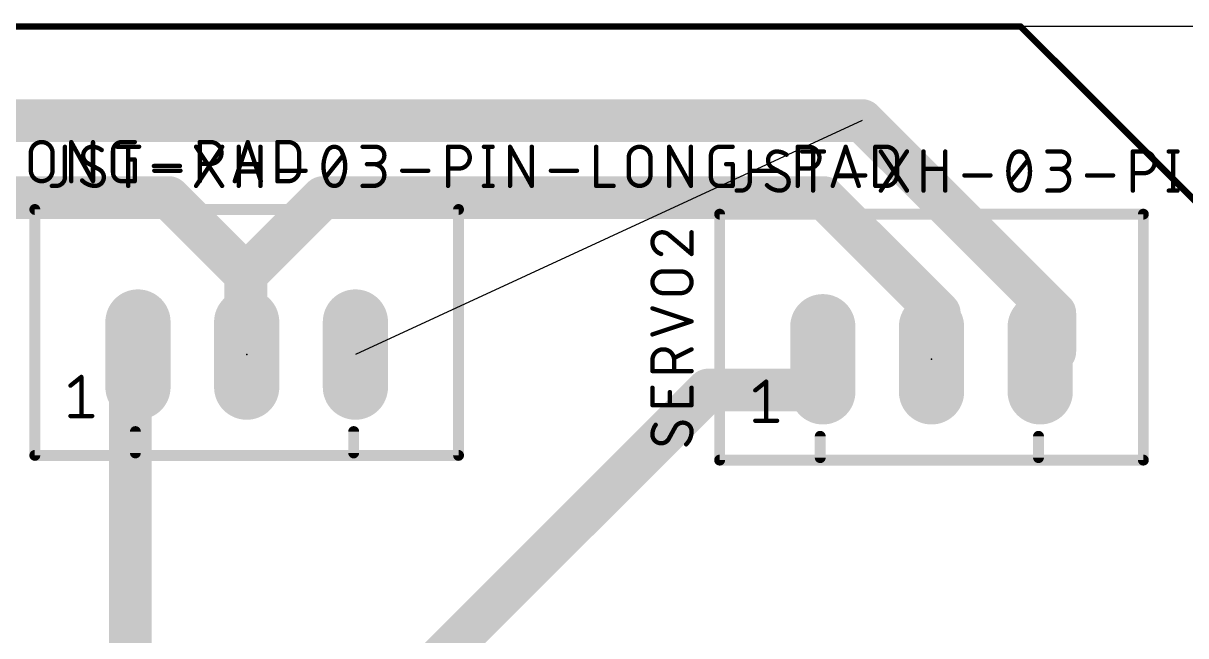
# Model space of a CAD drawing. Extents: x -1 to 132, y 0 to 67.
# Drawn here: x 40.7 to 67.86, y 52.76 to 67.08 of the extents above; entities that cross this region are included whole.
import ezdxf

# ---------------------------------------------------------------- set-up
doc = ezdxf.new("R2010")
doc.units = 0
for name, color, linetype in [('16', 132, 'CONTINUOUS'), ('17', 110, 'CONTINUOUS'), ('19', 53, 'CONTINUOUS'), ('20', 31, 'CONTINUOUS'), ('21', 253, 'CONTINUOUS'), ('23', 53, 'CONTINUOUS'), ('25', 253, 'CONTINUOUS'), ('27', 253, 'CONTINUOUS'), ('51', 253, 'CONTINUOUS')]:
    doc.layers.add(name, color=color, linetype=linetype)

# ---------------------------------------------------------------- blocks, each defined once
blk = doc.blocks.new('LONGP100')
at = {"const_width": 1}
blk.add_lwpolyline([(-0.5, 0), (0.5, 0)], dxfattribs=at)
at = {"const_width": 0.5}
for points in [[(-0.5, 0.25, 1), (-0.5, -0.25)], [(0.5, -0.25, 1), (0.5, 0.25)]]:
    blk.add_lwpolyline(points, format="xyb", dxfattribs=at)

msp = doc.modelspace()

# ---------------------------------------------------------------- linework, layer by layer
at = {"layer": '16'}
for points, const_width in [([(64, 67), (10, 67)], 0.1524), ([(69, 62), (64, 67)], 0.1524), ([(30.6, 64.8), (60.3, 64.8)], 1), ([(60.3, 64.8), (64.8, 60.3)], 1), ([(31.5, 63), (44.1, 63)], 1), ([(44.1, 63), (45.9, 61.2)], 1), ([(45.9, 61.2), (47.7, 63)], 1), ([(47.7, 63), (59.4, 63)], 1), ([(59.4, 63), (62.1, 60.3)], 1), ([(45.9, 61.2), (45.9, 59.4)], 1), ([(62.1, 60.3), (62.1, 59.4)], 1), ([(64.8, 60.3), (64.8, 59.4)], 1), ([(43.2, 58.5), (43.38, 59.33)], 1), ([(45.9, 59.4), (45.92, 59.33)], 1), ([(62.1, 59.4), (61.92, 59.22)], 1), ([(64.8, 59.4), (64.46, 59.22)], 1), ([(59.4, 58.5), (59.38, 59.22)], 1), ([(41.4, 43.2), (56.7, 58.5)], 1), ([(43.2, 47.7), (43.2, 58.5)], 1), ([(56.7, 58.5), (59.4, 58.5)], 1)]:
    msp.add_lwpolyline(points, dxfattribs=dict(at, const_width=const_width))
for points, const_width in [([(64.0269, 67.0269, 1), (63.9731, 66.9731)], 0.0762), ([(64, 66.9619, 1), (64, 67.0381)], 0.0762), ([(60.4768, 64.9768, 1), (60.1232, 64.6232)], 0.5), ([(60.3, 64.55, 1), (60.3, 65.05)], 0.5), ([(44.2768, 63.1768, 1), (43.9232, 62.8232)], 0.5), ([(44.1, 62.75, 1), (44.1, 63.25)], 0.5), ([(47.7, 63.25, 1), (47.7, 62.75)], 0.5), ([(47.8768, 62.8232, 1), (47.5232, 63.1768)], 0.5), ([(59.5768, 63.1768, 1), (59.2232, 62.8232)], 0.5), ([(59.4, 62.75, 1), (59.4, 63.25)], 0.5), ([(46.15, 61.2, 1), (45.65, 61.2)], 0.5), ([(45.7232, 61.3768, 1), (46.0768, 61.0232)], 0.5), ([(45.7232, 61.0232, 1), (46.0768, 61.3768)], 0.5), ([(62.35, 60.3, 1), (61.85, 60.3)], 0.5), ([(61.9232, 60.1232, 1), (62.2768, 60.4768)], 0.5), ([(65.05, 60.3, 1), (64.55, 60.3)], 0.5), ([(64.6232, 60.1232, 1), (64.9768, 60.4768)], 0.5), ([(43.6243, 59.277, 1), (43.1357, 59.383)], 0.5), ([(46.1404, 59.4687, 1), (45.6596, 59.3313)], 0.5), ([(62.2768, 59.2232, 1), (61.9232, 59.5768)], 0.5), ([(64.917, 59.1791, 1), (64.683, 59.6209)], 0.5), ([(45.65, 59.4, 1), (46.15, 59.4)], 0.5), ([(45.6796, 59.2613, 1), (46.1604, 59.3987)], 0.5), ([(59.6299, 59.2269, 1), (59.1301, 59.2131)], 0.5), ([(61.7432, 59.3968, 1), (62.0968, 59.0432)], 0.5), ([(61.85, 59.4, 1), (62.35, 59.4)], 0.5), ([(64.343, 59.4409, 1), (64.577, 58.9991)], 0.5), ([(64.55, 59.4, 1), (65.05, 59.4)], 0.5), ([(43.45, 58.5, 1), (42.95, 58.5)], 0.5), ([(56.7, 58.75, 1), (56.7, 58.25)], 0.5), ([(56.8768, 58.3232, 1), (56.5232, 58.6768)], 0.5), ([(59.4, 58.25, 1), (59.4, 58.75)], 0.5), ([(42.9557, 58.553, 1), (43.4443, 58.447)], 0.5), ([(59.1501, 58.4931, 1), (59.6499, 58.5069)], 0.5)]:
    msp.add_lwpolyline(points, format="xyb", dxfattribs=dict(at, const_width=const_width))
at = {"layer": '19'}
msp.add_line((60.3, 64.8), (48.46, 59.33), dxfattribs=at)
at = {"layer": '20'}
msp.add_line((132, 67), (0, 67), dxfattribs=at)
at = {"layer": '21', "const_width": 0.254}
for points in [[(50.87, 62.7225), (40.97, 62.7225)], [(40.97, 62.7225), (40.97, 56.9725)], [(50.87, 56.9725), (50.87, 62.7225)], [(66.87, 62.6125), (56.97, 62.6125)], [(56.97, 62.6125), (56.97, 56.8625)], [(66.87, 56.8625), (66.87, 62.6125)], [(43.32, 57.03), (43.32, 57.53)], [(48.42, 57.03), (48.42, 57.53)], [(59.32, 56.92), (59.32, 57.42)], [(64.42, 56.92), (64.42, 57.42)], [(40.97, 56.9725), (50.87, 56.9725)], [(56.97, 56.8625), (66.87, 56.8625)]]:
    msp.add_lwpolyline(points, dxfattribs=at)
at = {"layer": '21', "const_width": 0.127}
for points in [[(40.97, 62.786, 1), (40.97, 62.659)], [(41.0335, 62.7225, 1), (40.9065, 62.7225)], [(50.9335, 62.7225, 1), (50.8065, 62.7225)], [(50.87, 62.659, 1), (50.87, 62.786)], [(56.97, 62.676, 1), (56.97, 62.549)], [(57.0335, 62.6125, 1), (56.9065, 62.6125)], [(66.9335, 62.6125, 1), (66.8065, 62.6125)], [(66.87, 62.549, 1), (66.87, 62.676)], [(43.3835, 57.53, 1), (43.2565, 57.53)], [(48.4835, 57.53, 1), (48.3565, 57.53)], [(59.3835, 57.42, 1), (59.2565, 57.42)], [(64.4835, 57.42, 1), (64.3565, 57.42)], [(40.97, 57.036, 1), (40.97, 56.909)], [(43.2565, 57.03, 1), (43.3835, 57.03)], [(48.3565, 57.03, 1), (48.4835, 57.03)], [(50.87, 56.909, 1), (50.87, 57.036)], [(40.9065, 56.9725, 1), (41.0335, 56.9725)], [(50.8065, 56.9725, 1), (50.9335, 56.9725)], [(56.97, 56.926, 1), (56.97, 56.799)], [(56.9065, 56.8625, 1), (57.0335, 56.8625)], [(59.2565, 56.92, 1), (59.3835, 56.92)], [(64.3565, 56.92, 1), (64.4835, 56.92)], [(66.8065, 56.8625, 1), (66.9335, 56.8625)], [(66.87, 56.799, 1), (66.87, 56.926)]]:
    msp.add_lwpolyline(points, format="xyb", dxfattribs=at)
at = {"layer": '23'}
for p in [(45.92, 59.33), (61.92, 59.22)]:
    msp.add_point(p, dxfattribs=at)
at = {"layer": '25'}
for points, const_width in [([(55.6284, 62.1889, 0.4142), (55.3998, 61.9603)], 0.1016), ([(55.8062, 62.1127, 0.2053), (55.6284, 62.1889)], 0.1016), ([(55.6284, 62.2143, 1), (55.6284, 62.1635)], 0.0508), ([(55.6284, 62.1635, 1), (55.6284, 62.2143)], 0.0508), ([(56.3396, 62.1889, 1), (56.2888, 62.1889)], 0.0508), ([(55.3998, 61.9603, 0.3252), (55.603, 61.6809)], 0.1016), ([(55.4252, 61.9603, 1), (55.3744, 61.9603)], 0.0508), ([(55.3744, 61.9603, 1), (55.4252, 61.9603)], 0.0508), ([(55.8227, 62.132, 1), (55.7897, 62.0933)], 0.0508), ([(55.7878, 62.0951, 1), (55.8246, 62.1302)], 0.0508), ([(55.5952, 61.6567, 1), (55.6108, 61.705)], 0.0508), ([(56.2888, 61.6809, 1), (56.3396, 61.6809)], 0.0508), ([(56.2977, 61.6615, 1), (56.3307, 61.7002)], 0.0508), ([(55.6538, 61.2745, 1), (55.6538, 60.7665)], 0.1016), ([(55.6538, 61.2999, 1), (55.6538, 61.2491)], 0.0508), ([(55.6538, 61.2491, 1), (55.6538, 61.2999)], 0.0508), ([(56.0602, 60.7665, 1), (56.0602, 61.2745)], 0.1016), ([(56.0602, 61.2999, 1), (56.0602, 61.2491)], 0.0508), ([(56.0602, 61.2491, 1), (56.0602, 61.2999)], 0.0508), ([(55.6538, 60.7919, 1), (55.6538, 60.7411)], 0.0508), ([(55.6538, 60.7411, 1), (55.6538, 60.7919)], 0.0508), ([(56.0602, 60.7919, 1), (56.0602, 60.7411)], 0.0508), ([(56.0602, 60.7411, 1), (56.0602, 60.7919)], 0.0508), ([(55.4078, 60.435, 1), (55.3918, 60.3868)], 0.0508), ([(56.3222, 60.082, 1), (56.3062, 60.1302)], 0.0508), ([(56.3062, 60.082, 1), (56.3222, 60.1302)], 0.0508), ([(55.3918, 59.8254, 1), (55.4078, 59.7772)], 0.0508), ([(55.9078, 59.1983, 1), (55.3998, 59.1983)], 0.1016), ([(56.3256, 59.4296, 1), (56.3028, 59.475)], 0.0508), ([(55.4252, 59.1983, 1), (55.3744, 59.1983)], 0.0508), ([(55.3744, 59.1983, 1), (55.4252, 59.1983)], 0.0508), ([(55.8964, 59.2718, 1), (55.9192, 59.2264)], 0.0508), ([(55.9332, 59.1983, 1), (55.8824, 59.1983)], 0.0508), ([(55.8824, 59.1983, 1), (55.9332, 59.1983)], 0.0508), ([(55.3998, 58.9697, 1), (55.3998, 58.9189)], 0.0508), ([(55.3744, 58.9443, 1), (55.4252, 58.9443)], 0.0508), ([(55.8824, 58.9443, 1), (55.9332, 58.9443)], 0.0508), ([(56.3142, 58.9189, 1), (56.3142, 58.9697)], 0.0508), ([(55.4252, 58.5536, 1), (55.3744, 58.5536)], 0.0508), ([(55.8316, 58.452, 1), (55.7808, 58.452)], 0.0508), ([(56.3396, 58.5536, 1), (56.2888, 58.5536)], 0.0508), ([(55.3998, 58.1726, 1), (55.3998, 58.1218)], 0.0508), ([(55.3744, 58.1472, 1), (55.4252, 58.1472)], 0.0508), ([(55.7808, 58.1472, 1), (55.8316, 58.1472)], 0.0508), ([(56.2888, 58.1472, 1), (56.3396, 58.1472)], 0.0508), ([(56.3142, 58.1218, 1), (56.3142, 58.1726)], 0.0508), ([(55.476, 57.688, 0.1623), (55.3998, 57.4594)], 0.1016), ([(55.4963, 57.6728, 1), (55.4557, 57.7032)], 0.0508), ([(56.111, 57.7388, 0.2656), (55.9332, 57.6372)], 0.1016), ([(55.9113, 57.6501, 1), (55.9551, 57.6243)], 0.0508), ([(55.9555, 57.625, 1), (55.9109, 57.6494)], 0.0508), ([(56.3142, 57.5356, 0.4142), (56.111, 57.7388)], 0.1016), ([(56.111, 57.7642, 1), (56.111, 57.7134)], 0.0508), ([(56.111, 57.7134, 1), (56.111, 57.7642)], 0.0508), ([(56.1872, 57.2308, 0.2), (56.3142, 57.5356)], 0.1016), ([(56.3396, 57.5356, 1), (56.2888, 57.5356)], 0.0508), ([(55.3998, 57.4594, 0.4142), (55.603, 57.2562)], 0.1016), ([(55.4252, 57.4594, 1), (55.3744, 57.4594)], 0.0508), ([(55.3744, 57.4594, 1), (55.4252, 57.4594)], 0.0508), ([(55.603, 57.2562, 0.2656), (55.7808, 57.3578)], 0.1016), ([(55.7585, 57.37, 1), (55.8031, 57.3456)], 0.0508), ([(55.8027, 57.3449, 1), (55.7589, 57.3707)], 0.0508), ([(56.2888, 57.5356, 1), (56.3396, 57.5356)], 0.0508), ([(55.603, 57.2816, 1), (55.603, 57.2308)], 0.0508), ([(55.603, 57.2308, 1), (55.603, 57.2816)], 0.0508), ([(56.1693, 57.2488, 1), (56.2051, 57.2128)], 0.0508)]:
    msp.add_lwpolyline(points, format="xyb", dxfattribs=dict(at, const_width=const_width))
at = {"layer": '25', "const_width": 0.1016}
for points in [[(56.3142, 61.6809), (56.3142, 62.1889)], [(55.8062, 62.1127), (56.3142, 61.6809)], [(55.6538, 61.2745), (56.0602, 61.2745)], [(56.0602, 60.7665), (55.6538, 60.7665)], [(56.3142, 60.1061), (55.3998, 60.4109)], [(55.3998, 59.8013), (56.3142, 60.1061)], [(56.3142, 59.4523), (55.9078, 59.2491)], [(55.3998, 58.9443), (55.3998, 59.1983)], [(55.9078, 59.1983), (55.9078, 58.9443)], [(56.3142, 58.9443), (55.3998, 58.9443)], [(55.3998, 58.1472), (55.3998, 58.5536)], [(55.8062, 58.1472), (55.8062, 58.452)], [(56.3142, 58.5536), (56.3142, 58.1472)], [(56.3142, 58.1472), (55.3998, 58.1472)], [(55.9332, 57.6372), (55.7808, 57.3578)]]:
    msp.add_lwpolyline(points, dxfattribs=at)
at = {"layer": '27'}
for points, const_width in [([(41.3844, 64.0437, 1), (40.8764, 64.0437)], 0.1016), ([(41.6985, 64.1877, 1), (41.6477, 64.1877)], 0.0508), ([(41.8467, 64.2977, 1), (41.7959, 64.2977)], 0.0508), ([(41.8435, 64.31, 1), (41.7991, 64.2854)], 0.0508), ([(42.3039, 64.1877, 0.4142), (42.1007, 63.9845)], 0.1016), ([(42.5325, 64.1115, 0.1623), (42.3039, 64.1877)], 0.1016), ([(42.3039, 64.2131, 1), (42.3039, 64.1623)], 0.0508), ([(42.3547, 64.2977, 1), (42.3039, 64.2977)], 0.0508), ([(42.3039, 64.1623, 1), (42.3039, 64.2131)], 0.0508), ([(42.5173, 64.0912, 1), (42.5478, 64.1318)], 0.0508), ([(42.9998, 64.2977, 0.4142), (42.7966, 64.0945)], 0.1016), ([(42.822, 64.0945, 1), (42.7712, 64.0945)], 0.0508), ([(42.7712, 64.0945, 1), (42.822, 64.0945)], 0.0508), ([(42.8983, 64.2131, 1), (42.8983, 64.1623)], 0.0508), ([(42.9998, 64.3231, 1), (42.9998, 64.2723)], 0.0508), ([(42.9998, 64.2723, 1), (42.9998, 64.3231)], 0.0508), ([(43.1777, 64.1877, 1), (43.1269, 64.1877)], 0.0508), ([(43.3046, 64.2723, 1), (43.3046, 64.3231)], 0.0508), ([(43.4063, 64.1623, 1), (43.4063, 64.2131)], 0.0508), ([(44.7584, 64.2018, 1), (44.7161, 64.1736)], 0.0508), ([(44.8489, 64.2977, 1), (44.7981, 64.2977)], 0.0508), ([(44.8235, 64.3231, 1), (44.8235, 64.2723)], 0.0508), ([(45.0775, 63.7897, 1), (45.0775, 64.2977)], 0.1016), ([(45.0775, 64.3231, 1), (45.0775, 64.2723)], 0.0508), ([(45.0775, 64.2723, 1), (45.0775, 64.3231)], 0.0508), ([(45.368, 64.1736, 1), (45.3257, 64.2018)], 0.0508), ([(45.7583, 64.1877, 1), (45.7075, 64.1877)], 0.0508), ([(45.9703, 64.3057, 1), (45.9221, 64.2897)], 0.0508), ([(45.9703, 64.2897, 1), (45.9221, 64.3057)], 0.0508), ([(46.2663, 64.1877, 1), (46.2155, 64.1877)], 0.0508), ([(46.6625, 64.2977, 1), (46.6117, 64.2977)], 0.0508), ([(46.6371, 64.3231, 1), (46.6371, 64.2723)], 0.0508), ([(47.1451, 64.0437, 0.4142), (46.8911, 64.2977)], 0.1016), ([(46.8911, 64.3231, 1), (46.8911, 64.2723)], 0.0508), ([(46.8911, 64.2723, 1), (46.8911, 64.3231)], 0.0508), ([(47.7903, 64.0607, 0.1139), (47.7141, 63.7305)], 0.1016), ([(47.9681, 64.1877, 0.3205), (47.7903, 64.0607)], 0.1016), ([(47.8131, 64.0496, 1), (47.7675, 64.0718)], 0.0508), ([(48.1459, 64.0607, 0.3205), (47.9681, 64.1877)], 0.1016), ([(47.9681, 64.2131, 1), (47.9681, 64.1623)], 0.0508), ([(47.9681, 64.1623, 1), (47.9681, 64.2131)], 0.0508), ([(48.2221, 63.7305, 0.1139), (48.1459, 64.0607)], 0.1016), ([(48.1687, 64.0718, 1), (48.1231, 64.0496)], 0.0508), ([(48.6285, 64.2131, 1), (48.6285, 64.1623)], 0.0508), ([(48.9333, 63.7813, 1), (48.9333, 64.1877)], 0.1016), ([(48.9333, 64.2131, 1), (48.9333, 64.1623)], 0.0508), ([(48.9333, 64.1623, 1), (48.9333, 64.2131)], 0.0508), ([(50.6503, 64.1877, 1), (50.5995, 64.1877)], 0.0508), ([(50.6249, 64.2131, 1), (50.6249, 64.1623)], 0.0508), ([(50.8789, 63.6797, 1), (50.8789, 64.1877)], 0.1016), ([(50.8789, 64.2131, 1), (50.8789, 64.1623)], 0.0508), ([(50.8789, 64.1623, 1), (50.8789, 64.2131)], 0.0508), ([(51.4631, 64.2131, 1), (51.4631, 64.1623)], 0.0508), ([(51.5901, 64.1877, 1), (51.5393, 64.1877)], 0.0508), ([(51.6663, 64.1623, 1), (51.6663, 64.2131)], 0.0508), ([(52.0981, 64.1877, 1), (52.0473, 64.1877)], 0.0508), ([(52.0949, 64.2, 1), (52.0505, 64.1754)], 0.0508), ([(52.6061, 64.1877, 1), (52.5553, 64.1877)], 0.0508), ([(54.1118, 64.1877, 1), (54.061, 64.1877)], 0.0508), ([(55.3544, 63.9337, 1), (54.8464, 63.9337)], 0.1016), ([(55.8167, 64.1877, 1), (55.7659, 64.1877)], 0.0508), ([(55.8135, 64.2, 1), (55.7691, 64.1754)], 0.0508), ([(56.3247, 64.1877, 1), (56.2739, 64.1877)], 0.0508), ([(56.9698, 64.1877, 0.4142), (56.7666, 63.9845)], 0.1016), ([(56.9698, 64.2131, 1), (56.9698, 64.1623)], 0.0508), ([(56.9698, 64.1623, 1), (56.9698, 64.2131)], 0.0508), ([(57.2746, 64.1623, 1), (57.2746, 64.2131)], 0.0508), ([(57.6985, 64.0777, 1), (57.6477, 64.0777)], 0.0508), ([(58.3039, 64.0777, 0.4142), (58.1007, 63.8745)], 0.1016), ([(58.5325, 64.0015, 0.1623), (58.3039, 64.0777)], 0.1016), ([(58.3039, 64.1031, 1), (58.3039, 64.0523)], 0.0508), ([(58.3039, 64.0523, 1), (58.3039, 64.1031)], 0.0508), ([(58.8189, 64.1877, 1), (58.7681, 64.1877)], 0.0508), ([(58.7935, 64.2131, 1), (58.7935, 64.1623)], 0.0508), ([(58.8983, 64.1031, 1), (58.8983, 64.0523)], 0.0508), ([(59.0475, 63.6797, 1), (59.0475, 64.1877)], 0.1016), ([(59.0475, 64.2131, 1), (59.0475, 64.1623)], 0.0508), ([(59.0475, 64.1623, 1), (59.0475, 64.2131)], 0.0508), ([(59.1777, 64.0777, 1), (59.1269, 64.0777)], 0.0508), ([(59.4063, 64.0523, 1), (59.4063, 64.1031)], 0.0508), ([(59.9403, 64.1957, 1), (59.8921, 64.1797)], 0.0508), ([(59.9403, 64.1797, 1), (59.8921, 64.1957)], 0.0508), ([(60.6325, 64.1877, 1), (60.5817, 64.1877)], 0.0508), ([(60.6071, 64.2131, 1), (60.6071, 64.1623)], 0.0508), ([(60.7584, 64.0918, 1), (60.7161, 64.0636)], 0.0508), ([(61.1151, 63.9337, 0.4142), (60.8611, 64.1877)], 0.1016), ([(60.8611, 64.2131, 1), (60.8611, 64.1623)], 0.0508), ([(60.8611, 64.1623, 1), (60.8611, 64.2131)], 0.0508), ([(61.368, 64.0636, 1), (61.3257, 64.0918)], 0.0508), ([(61.7583, 64.0777, 1), (61.7075, 64.0777)], 0.0508), ([(62.2663, 64.0777, 1), (62.2155, 64.0777)], 0.0508), ([(63.9681, 64.0777, 0.3205), (63.7903, 63.9507)], 0.1016), ([(64.1459, 63.9507, 0.3205), (63.9681, 64.0777)], 0.1016), ([(63.9681, 64.1031, 1), (63.9681, 64.0523)], 0.0508), ([(63.9681, 64.0523, 1), (63.9681, 64.1031)], 0.0508), ([(64.6285, 64.1031, 1), (64.6285, 64.0523)], 0.0508), ([(64.9333, 63.6713, 1), (64.9333, 64.0777)], 0.1016), ([(64.9333, 64.1031, 1), (64.9333, 64.0523)], 0.0508), ([(64.9333, 64.0523, 1), (64.9333, 64.1031)], 0.0508), ([(66.6503, 64.0777, 1), (66.5995, 64.0777)], 0.0508), ([(66.6249, 64.1031, 1), (66.6249, 64.0523)], 0.0508), ([(66.8789, 63.5697, 1), (66.8789, 64.0777)], 0.1016), ([(66.8789, 64.1031, 1), (66.8789, 64.0523)], 0.0508), ([(66.8789, 64.0523, 1), (66.8789, 64.1031)], 0.0508), ([(67.4631, 64.1031, 1), (67.4631, 64.0523)], 0.0508), ([(67.5901, 64.0777, 1), (67.5393, 64.0777)], 0.0508), ([(67.6663, 64.0523, 1), (67.6663, 64.1031)], 0.0508), ([(40.9018, 64.0437, 1), (40.851, 64.0437)], 0.0508), ([(40.851, 64.0437, 1), (40.9018, 64.0437)], 0.0508), ([(41.4098, 64.0437, 1), (41.359, 64.0437)], 0.0508), ([(41.359, 64.0437, 1), (41.4098, 64.0437)], 0.0508), ([(42.1007, 63.9845, 0.2656), (42.2023, 63.8067)], 0.1016), ([(42.1261, 63.9845, 1), (42.0753, 63.9845)], 0.0508), ([(42.0753, 63.9845, 1), (42.1261, 63.9845)], 0.0508), ([(42.2145, 63.829, 1), (42.1901, 63.7844)], 0.0508), ([(42.1894, 63.7848, 1), (42.2152, 63.8286)], 0.0508), ([(43.1522, 63.9167, 1), (43.1522, 63.8659)], 0.0508), ([(43.33, 63.8913, 1), (43.2792, 63.8913)], 0.0508), ([(43.3046, 63.8659, 1), (43.3046, 63.9167)], 0.0508), ([(44.8235, 63.8151, 1), (44.8235, 63.7643)], 0.0508), ([(45.0775, 63.8151, 1), (45.0775, 63.7643)], 0.0508), ([(45.0775, 63.7643, 1), (45.0775, 63.8151)], 0.0508), ([(45.7329, 63.8067, 1), (45.7329, 63.7559)], 0.0508), ([(46.2409, 63.7559, 1), (46.2409, 63.8067)], 0.0508), ([(47.1705, 64.0437, 1), (47.1197, 64.0437)], 0.0508), ([(47.1197, 64.0437, 1), (47.1705, 64.0437)], 0.0508), ([(47.7663, 64.0689, 1), (47.8143, 64.0525)], 0.0508), ([(48.1219, 64.0525, 1), (48.1699, 64.0689)], 0.0508), ([(48.1911, 63.9686, 1), (48.1515, 64.0004)], 0.0508), ([(48.7301, 63.8067, 1), (48.7301, 63.7559)], 0.0508), ([(48.8825, 63.2733, 1), (48.8825, 63.7813)], 0.1016), ([(48.8825, 63.8067, 1), (48.8825, 63.7559)], 0.0508), ([(48.9333, 63.8067, 1), (48.9333, 63.7559)], 0.0508), ([(48.9333, 63.7559, 1), (48.9333, 63.8067)], 0.0508), ([(54.8718, 63.9337, 1), (54.821, 63.9337)], 0.0508), ([(54.821, 63.9337, 1), (54.8718, 63.9337)], 0.0508), ([(55.3798, 63.9337, 1), (55.329, 63.9337)], 0.0508), ([(55.329, 63.9337, 1), (55.3798, 63.9337)], 0.0508), ([(56.792, 63.9845, 1), (56.7412, 63.9845)], 0.0508), ([(56.7412, 63.9845, 1), (56.792, 63.9845)], 0.0508), ([(57.1222, 63.8067, 1), (57.1222, 63.7559)], 0.0508), ([(57.3, 63.7813, 1), (57.2492, 63.7813)], 0.0508), ([(57.2746, 63.7559, 1), (57.2746, 63.8067)], 0.0508), ([(58.1007, 63.8745, 0.2656), (58.2023, 63.6967)], 0.1016), ([(58.1261, 63.8745, 1), (58.0753, 63.8745)], 0.0508), ([(58.0753, 63.8745, 1), (58.1261, 63.8745)], 0.0508), ([(58.5173, 63.9812, 1), (58.5478, 64.0218)], 0.0508), ([(61.1405, 63.9337, 1), (61.0897, 63.9337)], 0.0508), ([(61.0897, 63.9337, 1), (61.1405, 63.9337)], 0.0508), ([(63.7903, 63.9507, 0.1139), (63.7141, 63.6205)], 0.1016), ([(63.7663, 63.9589, 1), (63.8143, 63.9425)], 0.0508), ([(63.8131, 63.9396, 1), (63.7675, 63.9618)], 0.0508), ([(64.2221, 63.6205, 0.1139), (64.1459, 63.9507)], 0.1016), ([(64.1687, 63.9618, 1), (64.1231, 63.9396)], 0.0508), ([(64.1219, 63.9425, 1), (64.1699, 63.9589)], 0.0508), ([(64.1911, 63.8586, 1), (64.1515, 63.8904)], 0.0508), ([(40.8764, 63.6373, 1), (41.3844, 63.6373)], 0.1016), ([(40.9018, 63.6373, 1), (40.851, 63.6373)], 0.0508), ([(40.851, 63.6373, 1), (40.9018, 63.6373)], 0.0508), ([(41.4098, 63.6373, 1), (41.359, 63.6373)], 0.0508), ([(41.359, 63.6373, 1), (41.4098, 63.6373)], 0.0508), ([(42.5833, 63.4765, 0.2656), (42.4817, 63.6543)], 0.1016), ([(42.4946, 63.6762, 1), (42.4688, 63.6324)], 0.0508), ([(42.4695, 63.632, 1), (42.4939, 63.6766)], 0.0508), ([(42.7966, 63.5865, 0.4142), (42.9998, 63.3833)], 0.1016), ([(42.822, 63.5865, 1), (42.7712, 63.5865)], 0.0508), ([(42.7712, 63.5865, 1), (42.822, 63.5865)], 0.0508), ([(43.7517, 63.7643, 1), (43.7517, 63.7135)], 0.0508), ([(43.7619, 63.6543, 1), (43.7619, 63.6035)], 0.0508), ([(44.3613, 63.7135, 1), (44.3613, 63.7643)], 0.0508), ([(44.3715, 63.6035, 1), (44.3715, 63.6543)], 0.0508), ([(45.7176, 63.6373, 1), (45.7176, 63.5865)], 0.0508), ([(46.1748, 63.5865, 1), (46.1748, 63.6373)], 0.0508), ([(46.6879, 63.6543, 1), (46.6879, 63.6035)], 0.0508), ([(46.8911, 63.3833, 0.4142), (47.1451, 63.6373)], 0.1016), ([(47.1705, 63.6373, 1), (47.1197, 63.6373)], 0.0508), ([(47.1197, 63.6373, 1), (47.1705, 63.6373)], 0.0508), ([(47.2975, 63.6035, 1), (47.2975, 63.6543)], 0.0508), ([(47.7141, 63.7305, 0.1139), (47.7903, 63.4003)], 0.1016), ([(47.7395, 63.7305, 1), (47.6887, 63.7305)], 0.0508), ([(47.6887, 63.7305, 1), (47.7395, 63.7305)], 0.0508), ([(48.1459, 63.4003, 0.1139), (48.2221, 63.7305)], 0.1016), ([(48.2475, 63.7305, 1), (48.1967, 63.7305)], 0.0508), ([(48.1967, 63.7305, 1), (48.2475, 63.7305)], 0.0508), ([(49.5531, 63.6543, 1), (49.5531, 63.6035)], 0.0508), ([(50.1627, 63.6035, 1), (50.1627, 63.6543)], 0.0508), ([(50.6249, 63.7051, 1), (50.6249, 63.6543)], 0.0508), ([(50.8789, 63.7051, 1), (50.8789, 63.6543)], 0.0508), ([(50.8789, 63.6543, 1), (50.8789, 63.7051)], 0.0508), ([(53.0278, 63.6543, 1), (53.0278, 63.6035)], 0.0508), ([(53.6374, 63.6035, 1), (53.6374, 63.6543)], 0.0508), ([(54.8464, 63.5273, 1), (55.3544, 63.5273)], 0.1016), ([(54.8718, 63.5273, 1), (54.821, 63.5273)], 0.0508), ([(55.3798, 63.5273, 1), (55.329, 63.5273)], 0.0508), ([(57.7217, 63.6543, 1), (57.7217, 63.6035)], 0.0508), ([(58.2145, 63.719, 1), (58.1901, 63.6744)], 0.0508), ([(58.1894, 63.6748, 1), (58.2152, 63.7186)], 0.0508), ([(58.3313, 63.6035, 1), (58.3313, 63.6543)], 0.0508), ([(58.5833, 63.3665, 0.2656), (58.4817, 63.5443)], 0.1016), ([(58.4946, 63.5662, 1), (58.4688, 63.5224)], 0.0508), ([(58.4695, 63.522, 1), (58.4939, 63.5666)], 0.0508), ([(58.7935, 63.7051, 1), (58.7935, 63.6543)], 0.0508), ([(59.0475, 63.7051, 1), (59.0475, 63.6543)], 0.0508), ([(59.0475, 63.6543, 1), (59.0475, 63.7051)], 0.0508), ([(59.7619, 63.5443, 1), (59.7619, 63.4935)], 0.0508), ([(60.3715, 63.4935, 1), (60.3715, 63.5443)], 0.0508), ([(60.8611, 63.2733, 0.4142), (61.1151, 63.5273)], 0.1016), ([(61.1405, 63.5273, 1), (61.0897, 63.5273)], 0.0508), ([(61.7329, 63.6967, 1), (61.7329, 63.6459)], 0.0508), ([(62.2409, 63.6459, 1), (62.2409, 63.6967)], 0.0508), ([(62.6879, 63.5443, 1), (62.6879, 63.4935)], 0.0508), ([(63.2975, 63.4935, 1), (63.2975, 63.5443)], 0.0508), ([(63.7141, 63.6205, 0.1139), (63.7903, 63.2903)], 0.1016), ([(63.7395, 63.6205, 1), (63.6887, 63.6205)], 0.0508), ([(63.6887, 63.6205, 1), (63.7395, 63.6205)], 0.0508), ([(64.1459, 63.2903, 0.1139), (64.2221, 63.6205)], 0.1016), ([(64.2475, 63.6205, 1), (64.1967, 63.6205)], 0.0508), ([(64.1967, 63.6205, 1), (64.2475, 63.6205)], 0.0508), ([(64.7301, 63.6967, 1), (64.7301, 63.6459)], 0.0508), ([(64.8825, 63.1633, 1), (64.8825, 63.6713)], 0.1016), ([(64.8825, 63.6967, 1), (64.8825, 63.6459)], 0.0508), ([(64.9333, 63.6967, 1), (64.9333, 63.6459)], 0.0508), ([(64.9333, 63.6459, 1), (64.9333, 63.6967)], 0.0508), ([(65.5531, 63.5443, 1), (65.5531, 63.4935)], 0.0508), ([(66.1627, 63.4935, 1), (66.1627, 63.5443)], 0.0508), ([(66.6249, 63.5951, 1), (66.6249, 63.5443)], 0.0508), ([(66.8789, 63.5951, 1), (66.8789, 63.5443)], 0.0508), ([(66.8789, 63.5443, 1), (66.8789, 63.5951)], 0.0508), ([(41.3683, 63.2987, 1), (41.3683, 63.2479)], 0.0508), ([(41.4699, 63.2733, 0.4142), (41.6731, 63.4765)], 0.1016), ([(41.4699, 63.2987, 1), (41.4699, 63.2479)], 0.0508), ([(41.4699, 63.2479, 1), (41.4699, 63.2987)], 0.0508), ([(41.6985, 63.4765, 1), (41.6477, 63.4765)], 0.0508), ([(41.6477, 63.4765, 1), (41.6985, 63.4765)], 0.0508), ([(41.7959, 63.3833, 1), (41.8467, 63.3833)], 0.0508), ([(42.0753, 63.4003, 0.2), (42.3801, 63.2733)], 0.1016), ([(42.0933, 63.4182, 1), (42.0573, 63.3824)], 0.0508), ([(42.3039, 63.3833, 1), (42.3547, 63.3833)], 0.0508), ([(42.3071, 63.371, 1), (42.3515, 63.3956)], 0.0508), ([(42.3801, 63.2733, 0.4142), (42.5833, 63.4765)], 0.1016), ([(42.3801, 63.2987, 1), (42.3801, 63.2479)], 0.0508), ([(42.3801, 63.2479, 1), (42.3801, 63.2987)], 0.0508), ([(42.6087, 63.4765, 1), (42.5579, 63.4765)], 0.0508), ([(42.5579, 63.4765, 1), (42.6087, 63.4765)], 0.0508), ([(42.9998, 63.4087, 1), (42.9998, 63.3579)], 0.0508), ([(42.9998, 63.3579, 1), (42.9998, 63.4087)], 0.0508), ([(43.1269, 63.2733, 1), (43.1777, 63.2733)], 0.0508), ([(43.2792, 63.3833, 1), (43.33, 63.3833)], 0.0508), ([(43.3046, 63.3579, 1), (43.3046, 63.4087)], 0.0508), ([(44.7161, 63.2874, 1), (44.7584, 63.2592)], 0.0508), ([(44.7981, 63.3833, 1), (44.8489, 63.3833)], 0.0508), ([(45.3257, 63.2592, 1), (45.368, 63.2874)], 0.0508), ([(45.6173, 63.3913, 1), (45.6655, 63.3753)], 0.0508), ([(45.7075, 63.2733, 1), (45.7583, 63.2733)], 0.0508), ([(46.2155, 63.2733, 1), (46.2663, 63.2733)], 0.0508), ([(46.2269, 63.3753, 1), (46.2751, 63.3913)], 0.0508), ([(46.6371, 63.4087, 1), (46.6371, 63.3579)], 0.0508), ([(46.6117, 63.3833, 1), (46.6625, 63.3833)], 0.0508), ([(46.8911, 63.4087, 1), (46.8911, 63.3579)], 0.0508), ([(46.8911, 63.3579, 1), (46.8911, 63.4087)], 0.0508), ([(47.7451, 63.4924, 1), (47.7847, 63.4606)], 0.0508), ([(47.7903, 63.4003, 0.3205), (47.9681, 63.2733)], 0.1016), ([(47.8143, 63.4085, 1), (47.7663, 63.3921)], 0.0508), ([(47.7675, 63.3892, 1), (47.8131, 63.4114)], 0.0508), ([(47.9681, 63.2733, 0.3205), (48.1459, 63.4003)], 0.1016), ([(47.9681, 63.2987, 1), (47.9681, 63.2479)], 0.0508), ([(47.9681, 63.2479, 1), (47.9681, 63.2987)], 0.0508), ([(48.1231, 63.4114, 1), (48.1687, 63.3892)], 0.0508), ([(48.1699, 63.3921, 1), (48.1219, 63.4085)], 0.0508), ([(48.6285, 63.2987, 1), (48.6285, 63.2479)], 0.0508), ([(48.8825, 63.2987, 1), (48.8825, 63.2479)], 0.0508), ([(48.8825, 63.2479, 1), (48.8825, 63.2987)], 0.0508), ([(50.5995, 63.2733, 1), (50.6503, 63.2733)], 0.0508), ([(51.4631, 63.2987, 1), (51.4631, 63.2479)], 0.0508), ([(51.5393, 63.2733, 1), (51.5901, 63.2733)], 0.0508), ([(51.6663, 63.2479, 1), (51.6663, 63.2987)], 0.0508), ([(52.0473, 63.2733, 1), (52.0981, 63.2733)], 0.0508), ([(52.5553, 63.2733, 1), (52.6061, 63.2733)], 0.0508), ([(52.5585, 63.261, 1), (52.6029, 63.2856)], 0.0508), ([(54.0864, 63.2987, 1), (54.0864, 63.2479)], 0.0508), ([(54.061, 63.2733, 1), (54.1118, 63.2733)], 0.0508), ([(54.4928, 63.2479, 1), (54.4928, 63.2987)], 0.0508), ([(54.821, 63.5273, 1), (54.8718, 63.5273)], 0.0508), ([(55.329, 63.5273, 1), (55.3798, 63.5273)], 0.0508), ([(55.7659, 63.2733, 1), (55.8167, 63.2733)], 0.0508), ([(56.2739, 63.2733, 1), (56.3247, 63.2733)], 0.0508), ([(56.2771, 63.261, 1), (56.3215, 63.2856)], 0.0508), ([(56.7666, 63.4765, 0.4142), (56.9698, 63.2733)], 0.1016), ([(56.792, 63.4765, 1), (56.7412, 63.4765)], 0.0508), ([(56.7412, 63.4765, 1), (56.792, 63.4765)], 0.0508), ([(56.9698, 63.2987, 1), (56.9698, 63.2479)], 0.0508), ([(56.9698, 63.2479, 1), (56.9698, 63.2987)], 0.0508), ([(57.2492, 63.2733, 1), (57.3, 63.2733)], 0.0508), ([(57.2746, 63.2479, 1), (57.2746, 63.2987)], 0.0508), ([(57.4699, 63.1633, 0.4142), (57.6731, 63.3665)], 0.1016), ([(57.6985, 63.3665, 1), (57.6477, 63.3665)], 0.0508), ([(57.6477, 63.3665, 1), (57.6985, 63.3665)], 0.0508), ([(58.0753, 63.2903, 0.2), (58.3801, 63.1633)], 0.1016), ([(58.0933, 63.3082, 1), (58.0573, 63.2724)], 0.0508), ([(58.3801, 63.1633, 0.4142), (58.5833, 63.3665)], 0.1016), ([(58.6087, 63.3665, 1), (58.5579, 63.3665)], 0.0508), ([(58.5579, 63.3665, 1), (58.6087, 63.3665)], 0.0508), ([(58.7681, 63.2733, 1), (58.8189, 63.2733)], 0.0508), ([(59.5873, 63.2813, 1), (59.6355, 63.2653)], 0.0508), ([(59.6876, 63.5273, 1), (59.6876, 63.4765)], 0.0508), ([(60.1448, 63.4765, 1), (60.1448, 63.5273)], 0.0508), ([(60.1969, 63.2653, 1), (60.2451, 63.2813)], 0.0508), ([(60.6071, 63.2987, 1), (60.6071, 63.2479)], 0.0508), ([(60.5817, 63.2733, 1), (60.6325, 63.2733)], 0.0508), ([(60.8611, 63.2987, 1), (60.8611, 63.2479)], 0.0508), ([(60.8611, 63.2479, 1), (60.8611, 63.2987)], 0.0508), ([(61.0897, 63.5273, 1), (61.1405, 63.5273)], 0.0508), ([(63.7451, 63.3824, 1), (63.7847, 63.3506)], 0.0508), ([(63.7903, 63.2903, 0.3205), (63.9681, 63.1633)], 0.1016), ([(63.8143, 63.2985, 1), (63.7663, 63.2821)], 0.0508), ([(63.7675, 63.2792, 1), (63.8131, 63.3014)], 0.0508), ([(63.9681, 63.1633, 0.3205), (64.1459, 63.2903)], 0.1016), ([(64.1231, 63.3014, 1), (64.1687, 63.2792)], 0.0508), ([(64.1699, 63.2821, 1), (64.1219, 63.2985)], 0.0508), ([(57.3683, 63.1887, 1), (57.3683, 63.1379)], 0.0508), ([(57.4699, 63.1887, 1), (57.4699, 63.1379)], 0.0508), ([(57.4699, 63.1379, 1), (57.4699, 63.1887)], 0.0508), ([(58.3801, 63.1887, 1), (58.3801, 63.1379)], 0.0508), ([(58.3801, 63.1379, 1), (58.3801, 63.1887)], 0.0508), ([(59.1269, 63.1633, 1), (59.1777, 63.1633)], 0.0508), ([(60.7161, 63.1774, 1), (60.7584, 63.1492)], 0.0508), ([(61.3257, 63.1492, 1), (61.368, 63.1774)], 0.0508), ([(61.7075, 63.1633, 1), (61.7583, 63.1633)], 0.0508), ([(62.2155, 63.1633, 1), (62.2663, 63.1633)], 0.0508), ([(63.9681, 63.1887, 1), (63.9681, 63.1379)], 0.0508), ([(63.9681, 63.1379, 1), (63.9681, 63.1887)], 0.0508), ([(64.6285, 63.1887, 1), (64.6285, 63.1379)], 0.0508), ([(64.8825, 63.1887, 1), (64.8825, 63.1379)], 0.0508), ([(64.8825, 63.1379, 1), (64.8825, 63.1887)], 0.0508), ([(66.5995, 63.1633, 1), (66.6503, 63.1633)], 0.0508), ([(67.4631, 63.1887, 1), (67.4631, 63.1379)], 0.0508), ([(67.5393, 63.1633, 1), (67.5901, 63.1633)], 0.0508), ([(67.6663, 63.1379, 1), (67.6663, 63.1887)], 0.0508)]:
    msp.add_lwpolyline(points, format="xyb", dxfattribs=dict(at, const_width=const_width))
at = {"layer": '27', "const_width": 0.1016}
for points in [[(41.6731, 64.1877), (41.6731, 63.4765)], [(41.8213, 63.3833), (41.8213, 64.2977)], [(41.8213, 64.2977), (42.3293, 63.3833)], [(42.3293, 63.3833), (42.3293, 64.2977)], [(42.7966, 63.5865), (42.7966, 64.0945)], [(42.8983, 64.1877), (43.4063, 64.1877)], [(42.9998, 64.2977), (43.3046, 64.2977)], [(43.1523, 63.2733), (43.1523, 64.1877)], [(44.7372, 63.2733), (45.3468, 64.1877)], [(44.7372, 64.1877), (45.3468, 63.2733)], [(44.8235, 63.3833), (44.8235, 64.2977)], [(44.8235, 64.2977), (45.0775, 64.2977)], [(45.6414, 63.3833), (45.9462, 64.2977)], [(45.7329, 63.2733), (45.7329, 64.1877)], [(45.9462, 64.2977), (46.251, 63.3833)], [(46.2409, 64.1877), (46.2409, 63.2733)], [(46.6371, 63.3833), (46.6371, 64.2977)], [(46.6371, 64.2977), (46.8911, 64.2977)], [(48.6285, 64.1877), (48.9333, 64.1877)], [(50.6249, 63.2733), (50.6249, 64.1877)], [(50.6249, 64.1877), (50.8789, 64.1877)], [(51.4631, 64.1877), (51.6663, 64.1877)], [(51.5647, 64.1877), (51.5647, 63.2733)], [(52.0727, 63.2733), (52.0727, 64.1877)], [(52.0727, 64.1877), (52.5807, 63.2733)], [(52.5807, 63.2733), (52.5807, 64.1877)], [(54.0864, 64.1877), (54.0864, 63.2733)], [(55.7913, 63.2733), (55.7913, 64.1877)], [(55.7913, 64.1877), (56.2993, 63.2733)], [(56.2993, 63.2733), (56.2993, 64.1877)], [(56.9698, 64.1877), (57.2746, 64.1877)], [(57.6731, 64.0777), (57.6731, 63.3665)], [(58.7935, 63.2733), (58.7935, 64.1877)], [(58.7935, 64.1877), (59.0475, 64.1877)], [(58.8983, 64.0777), (59.4063, 64.0777)], [(59.1523, 63.1633), (59.1523, 64.0777)], [(59.6114, 63.2733), (59.9162, 64.1877)], [(59.9162, 64.1877), (60.221, 63.2733)], [(60.6071, 63.2733), (60.6071, 64.1877)], [(60.6071, 64.1877), (60.8611, 64.1877)], [(60.7372, 63.1633), (61.3468, 64.0777)], [(60.7372, 64.0777), (61.3468, 63.1633)], [(61.7329, 63.1633), (61.7329, 64.0777)], [(62.2409, 64.0777), (62.2409, 63.1633)], [(64.6285, 64.0777), (64.9333, 64.0777)], [(66.6249, 63.1633), (66.6249, 64.0777)], [(66.6249, 64.0777), (66.8789, 64.0777)], [(67.4631, 64.0777), (67.6663, 64.0777)], [(67.5647, 64.0777), (67.5647, 63.1633)], [(40.8764, 63.6373), (40.8764, 64.0437)], [(41.3844, 64.0437), (41.3844, 63.6373)], [(42.4817, 63.6543), (42.2023, 63.8067)], [(43.1522, 63.8913), (43.3046, 63.8913)], [(43.3046, 63.8913), (43.3046, 63.3833)], [(45.0775, 63.7897), (44.8235, 63.7897)], [(45.7329, 63.7813), (46.2409, 63.7813)], [(47.1451, 64.0437), (47.1451, 63.6373)], [(47.7649, 63.4765), (48.1713, 63.9845)], [(48.9333, 63.7813), (48.7301, 63.7813)], [(54.8464, 63.5273), (54.8464, 63.9337)], [(55.3544, 63.9337), (55.3544, 63.5273)], [(56.7666, 63.4765), (56.7666, 63.9845)], [(57.1222, 63.7813), (57.2746, 63.7813)], [(57.2746, 63.7813), (57.2746, 63.2733)], [(61.1151, 63.9337), (61.1151, 63.5273)], [(63.7649, 63.3665), (64.1713, 63.8745)], [(43.7517, 63.7389), (44.3613, 63.7389)], [(43.7619, 63.6289), (44.3715, 63.6289)], [(46.1748, 63.6119), (45.7176, 63.6119)], [(46.6879, 63.6289), (47.2975, 63.6289)], [(49.5531, 63.6289), (50.1627, 63.6289)], [(50.8789, 63.6797), (50.6249, 63.6797)], [(53.0278, 63.6289), (53.6374, 63.6289)], [(57.7217, 63.6289), (58.3313, 63.6289)], [(58.4817, 63.5443), (58.2023, 63.6967)], [(59.0475, 63.6797), (58.7935, 63.6797)], [(59.7619, 63.5189), (60.3715, 63.5189)], [(61.7329, 63.6713), (62.2409, 63.6713)], [(62.6879, 63.5189), (63.2975, 63.5189)], [(64.9333, 63.6713), (64.7301, 63.6713)], [(65.5531, 63.5189), (66.1627, 63.5189)], [(66.8789, 63.5697), (66.6249, 63.5697)], [(41.4699, 63.2733), (41.3683, 63.2733)], [(43.3046, 63.3833), (42.9998, 63.3833)], [(46.8911, 63.3833), (46.6371, 63.3833)], [(48.6285, 63.2733), (48.8825, 63.2733)], [(51.4631, 63.2733), (51.6663, 63.2733)], [(54.0864, 63.2733), (54.4928, 63.2733)], [(57.2746, 63.2733), (56.9698, 63.2733)], [(60.1448, 63.5019), (59.6876, 63.5019)], [(60.8611, 63.2733), (60.6071, 63.2733)], [(57.4699, 63.1633), (57.3683, 63.1633)], [(64.6285, 63.1633), (64.8825, 63.1633)], [(67.4631, 63.1633), (67.6663, 63.1633)]]:
    msp.add_lwpolyline(points, dxfattribs=at)
at = {"layer": '51', "const_width": 0.1016}
for points in [[(41.8033, 58.6045), (42.0573, 58.8077)], [(42.0573, 58.8077), (42.0573, 57.8933)], [(57.8033, 58.4945), (58.0573, 58.6977)], [(58.0573, 58.6977), (58.0573, 57.7833)], [(41.8033, 57.8933), (42.3113, 57.8933)], [(57.8033, 57.7833), (58.3113, 57.7833)]]:
    msp.add_lwpolyline(points, dxfattribs=at)
at = {"layer": '51', "const_width": 0.0508}
for points in [[(42.0827, 58.8077, 1), (42.0319, 58.8077)], [(42.0732, 58.7879, 1), (42.0414, 58.8275)], [(58.0827, 58.6977, 1), (58.0319, 58.6977)], [(58.0732, 58.6779, 1), (58.0414, 58.7175)], [(41.7874, 58.6243, 1), (41.8192, 58.5847)], [(57.7874, 58.5143, 1), (57.8192, 58.4747)], [(41.8033, 57.9187, 1), (41.8033, 57.8679)], [(42.0319, 57.8933, 1), (42.0827, 57.8933)], [(42.3113, 57.8679, 1), (42.3113, 57.9187)], [(57.8033, 57.8087, 1), (57.8033, 57.7579)], [(58.0319, 57.7833, 1), (58.0827, 57.7833)], [(58.3113, 57.7579, 1), (58.3113, 57.8087)]]:
    msp.add_lwpolyline(points, format="xyb", dxfattribs=at)

# ---------------------------------------------------------------- block references
at = {"layer": '17', "xscale": 1.524, "yscale": 1.524, "rotation": 90}
for p in [(43.38, 59.33), (43.38, 59.33), (45.92, 59.33), (45.92, 59.33), (48.46, 59.33), (48.46, 59.33), (59.38, 59.22), (59.38, 59.22), (61.92, 59.22), (61.92, 59.22), (64.46, 59.22), (64.46, 59.22)]:
    msp.add_blockref('LONGP100', p, dxfattribs=at)

doc.saveas('drawing.dxf')
